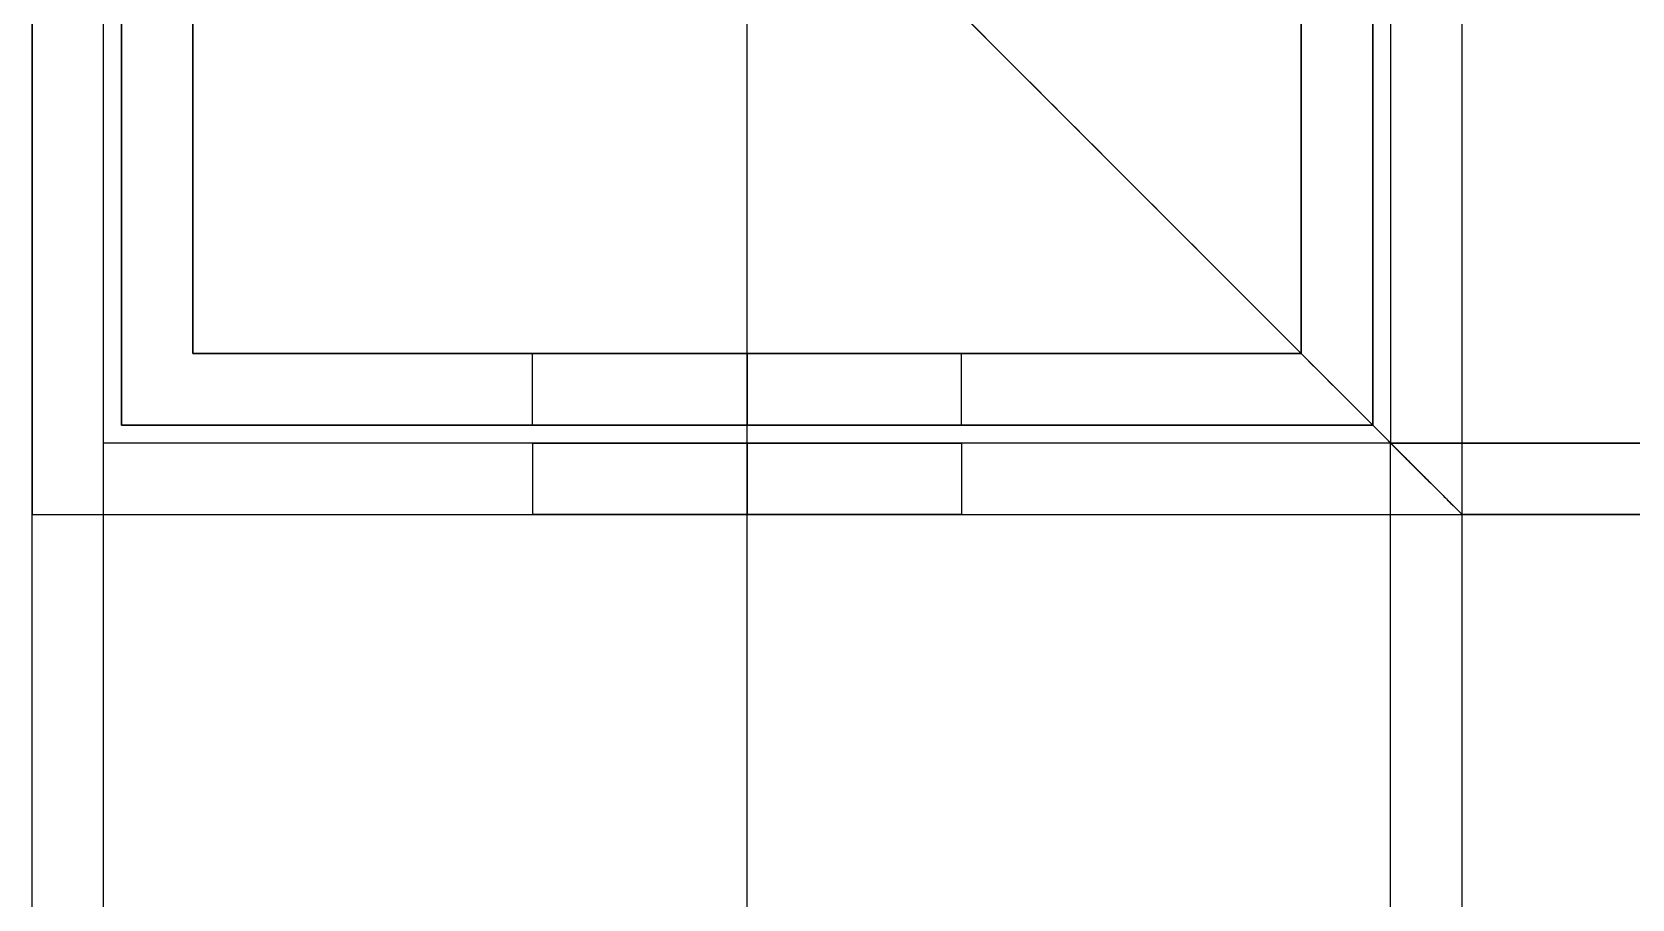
# Model space of a CAD drawing. Header units: millimetres. Extents: x -5956 to -4640, y -5088 to -3772.
# Drawn here: x -5956.11 to -5911.36, y -3822.64 to -3798.4 of the extents above; entities that cross this region are included whole.
import ezdxf

# ---------------------------------------------------------------- set-up
doc = ezdxf.new("R2010")
doc.units = ezdxf.units.MM
doc.header["$MEASUREMENT"] = 0
doc.layers.add('staal', color=5, linetype='Continuous', true_color=0x0000ff)

msp = doc.modelspace()

# ---------------------------------------------------------------- linework, layer by layer
at = {"layer": 'staal'}
for p, q in [((-5956.11, -3771.894, 1621.01), (-5916.11, -3811.894, 1621.01)), ((-5956.11, -3771.894, 1621.01), (-5916.11, -3811.894, 1621.01)), ((-5956.11, -3771.894, -424.813), (-5916.11, -3811.894, -424.813)), ((-5942.11, -3809.394, 1565.51), (-5942.11, -3807.394, 1565.51)), ((-5942.11, -3809.394, 1490.51), (-5942.11, -3807.394, 1490.51)), ((-5942.11, -3809.394, 1716.51), (-5942.11, -3807.394, 1716.51)), ((-5942.11, -3809.394, 1791.51), (-5942.11, -3807.394, 1791.51)), ((-5942.11, -3809.394, -254.313), (-5942.11, -3807.394, -254.313)), ((-5942.11, -3809.394, -329.313), (-5942.11, -3807.394, -329.313)), ((-5936.11, -3807.394, 1621.01), (-5936.11, -3809.394, 1621.01)), ((-5936.11, -3807.394, 1453.01), (-5936.11, -3809.394, 1453.01)), ((-5936.11, -3809.394, 1559.51), (-5936.11, -3807.394, 1559.51)), ((-5936.11, -3809.394, 1571.51), (-5936.11, -3807.394, 1571.51)), ((-5936.11, -3809.394, 1484.51), (-5936.11, -3807.394, 1484.51)), ((-5936.11, -3809.394, 1496.51), (-5936.11, -3807.394, 1496.51)), ((-5936.11, -3807.394, 1661.01), (-5936.11, -3809.394, 1661.01)), ((-5936.11, -3807.394, 1829.01), (-5936.11, -3809.394, 1829.01)), ((-5936.11, -3809.394, 1722.51), (-5936.11, -3807.394, 1722.51)), ((-5936.11, -3809.394, 1710.51), (-5936.11, -3807.394, 1710.51)), ((-5936.11, -3809.394, 1797.51), (-5936.11, -3807.394, 1797.51)), ((-5936.11, -3809.394, 1785.51), (-5936.11, -3807.394, 1785.51)), ((-5936.11, -3807.394, -384.813), (-5936.11, -3809.394, -384.813)), ((-5936.11, -3807.394, -216.813), (-5936.11, -3809.394, -216.813)), ((-5936.11, -3809.394, -248.313), (-5936.11, -3807.394, -248.313)), ((-5936.11, -3809.394, -260.313), (-5936.11, -3807.394, -260.313)), ((-5936.11, -3809.394, -323.313), (-5936.11, -3807.394, -323.313)), ((-5936.11, -3809.394, -335.313), (-5936.11, -3807.394, -335.313)), ((-5930.11, -3809.394, 1565.51), (-5930.11, -3807.394, 1565.51)), ((-5930.11, -3809.394, 1490.51), (-5930.11, -3807.394, 1490.51)), ((-5930.11, -3809.394, 1716.51), (-5930.11, -3807.394, 1716.51)), ((-5930.11, -3809.394, 1791.51), (-5930.11, -3807.394, 1791.51)), ((-5930.11, -3809.394, -254.313), (-5930.11, -3807.394, -254.313)), ((-5930.11, -3809.394, -329.313), (-5930.11, -3807.394, -329.313)), ((-5942.11, -3809.894, 695.5), (-5942.11, -3811.894, 695.5)), ((-5942.11, -3809.894, 770.5), (-5942.11, -3811.894, 770.5)), ((-5942.11, -3809.894, 920.5), (-5942.11, -3811.894, 920.5)), ((-5942.11, -3809.894, 845.5), (-5942.11, -3811.894, 845.5)), ((-5942.11, -3809.894, 1070.5), (-5942.11, -3811.894, 1070.5)), ((-5942.11, -3809.894, 995.5), (-5942.11, -3811.894, 995.5)), ((-5942.11, -3809.894, 1220.5), (-5942.11, -3811.894, 1220.5)), ((-5942.11, -3809.894, 1145.5), (-5942.11, -3811.894, 1145.5)), ((-5942.11, -3809.894, 545.5), (-5942.11, -3811.894, 545.5)), ((-5942.11, -3809.894, 620.5), (-5942.11, -3811.894, 620.5)), ((-5942.11, -3809.894, 395.5), (-5942.11, -3811.894, 395.5)), ((-5942.11, -3809.894, 470.5), (-5942.11, -3811.894, 470.5)), ((-5942.11, -3809.894, 245.5), (-5942.11, -3811.894, 245.5)), ((-5942.11, -3809.894, 320.5), (-5942.11, -3811.894, 320.5)), ((-5942.11, -3809.894, 170.5), (-5942.11, -3811.894, 170.5)), ((-5942.11, -3809.894, 95.5), (-5942.11, -3811.894, 95.5)), ((-5936.11, -3809.894, 40), (-5936.11, -3811.894, 40)), ((-5936.11, -3809.894, 1276), (-5936.11, -3811.894, 1276)), ((-5936.11, -3809.894, 701.5), (-5936.11, -3811.894, 701.5)), ((-5936.11, -3809.894, 689.5), (-5936.11, -3811.894, 689.5)), ((-5936.11, -3809.894, 776.5), (-5936.11, -3811.894, 776.5)), ((-5936.11, -3809.894, 764.5), (-5936.11, -3811.894, 764.5)), ((-5936.11, -3809.894, 926.5), (-5936.11, -3811.894, 926.5)), ((-5936.11, -3809.894, 914.5), (-5936.11, -3811.894, 914.5)), ((-5936.11, -3809.894, 851.5), (-5936.11, -3811.894, 851.5)), ((-5936.11, -3809.894, 839.5), (-5936.11, -3811.894, 839.5)), ((-5936.11, -3809.894, 1076.5), (-5936.11, -3811.894, 1076.5)), ((-5936.11, -3809.894, 1064.5), (-5936.11, -3811.894, 1064.5)), ((-5936.11, -3809.894, 1001.5), (-5936.11, -3811.894, 1001.5)), ((-5936.11, -3809.894, 989.5), (-5936.11, -3811.894, 989.5)), ((-5936.11, -3809.894, 1226.5), (-5936.11, -3811.894, 1226.5)), ((-5936.11, -3809.894, 1214.5), (-5936.11, -3811.894, 1214.5)), ((-5936.11, -3809.894, 1151.5), (-5936.11, -3811.894, 1151.5)), ((-5936.11, -3809.894, 1139.5), (-5936.11, -3811.894, 1139.5)), ((-5936.11, -3809.894, 551.5), (-5936.11, -3811.894, 551.5)), ((-5936.11, -3809.894, 539.5), (-5936.11, -3811.894, 539.5)), ((-5936.11, -3809.894, 626.5), (-5936.11, -3811.894, 626.5)), ((-5936.11, -3809.894, 614.5), (-5936.11, -3811.894, 614.5)), ((-5936.11, -3809.894, 401.5), (-5936.11, -3811.894, 401.5)), ((-5936.11, -3809.894, 389.5), (-5936.11, -3811.894, 389.5)), ((-5936.11, -3809.894, 476.5), (-5936.11, -3811.894, 476.5)), ((-5936.11, -3809.894, 464.5), (-5936.11, -3811.894, 464.5)), ((-5936.11, -3809.894, 251.5), (-5936.11, -3811.894, 251.5)), ((-5936.11, -3809.894, 239.5), (-5936.11, -3811.894, 239.5)), ((-5936.11, -3809.894, 326.5), (-5936.11, -3811.894, 326.5)), ((-5936.11, -3809.894, 314.5), (-5936.11, -3811.894, 314.5)), ((-5936.11, -3809.894, 176.5), (-5936.11, -3811.894, 176.5)), ((-5936.11, -3809.894, 164.5), (-5936.11, -3811.894, 164.5)), ((-5936.11, -3809.894, 101.5), (-5936.11, -3811.894, 101.5)), ((-5936.11, -3809.894, 89.5), (-5936.11, -3811.894, 89.5)), ((-5930.11, -3809.894, 695.5), (-5930.11, -3811.894, 695.5)), ((-5930.11, -3809.894, 770.5), (-5930.11, -3811.894, 770.5)), ((-5930.11, -3809.894, 920.5), (-5930.11, -3811.894, 920.5)), ((-5930.11, -3809.894, 845.5), (-5930.11, -3811.894, 845.5)), ((-5930.11, -3809.894, 1070.5), (-5930.11, -3811.894, 1070.5)), ((-5930.11, -3809.894, 995.5), (-5930.11, -3811.894, 995.5)), ((-5930.11, -3809.894, 1220.5), (-5930.11, -3811.894, 1220.5)), ((-5930.11, -3809.894, 1145.5), (-5930.11, -3811.894, 1145.5)), ((-5930.11, -3809.894, 545.5), (-5930.11, -3811.894, 545.5)), ((-5930.11, -3809.894, 620.5), (-5930.11, -3811.894, 620.5)), ((-5930.11, -3809.894, 395.5), (-5930.11, -3811.894, 395.5)), ((-5930.11, -3809.894, 470.5), (-5930.11, -3811.894, 470.5)), ((-5930.11, -3809.894, 245.5), (-5930.11, -3811.894, 245.5)), ((-5930.11, -3809.894, 320.5), (-5930.11, -3811.894, 320.5)), ((-5930.11, -3809.894, 170.5), (-5930.11, -3811.894, 170.5)), ((-5930.11, -3809.894, 95.5), (-5930.11, -3811.894, 95.5)), ((-5916.11, -3811.894, 1646.01), (-5918.11, -3809.894, 1646.01)), ((-5916.11, -3811.894, 1646.01), (-5918.11, -3809.894, 1646.01)), ((-5916.11, -3811.894, -399.813), (-5918.11, -3809.894, -399.813))]:
    msp.add_line(p, q, dxfattribs=at)
for points in [[(-4640.11, -5087.894), (-5956.11, -5087.894), (-5956.11, -3771.894), (-4640.11, -3771.894)], [(-4680.11, -5047.894), (-5916.11, -5047.894), (-5916.11, -3811.894), (-4680.11, -3811.894)]]:
    msp.add_lwpolyline(points, close=True, dxfattribs=at)
for points in [[(-5956.11, -3771.894, 1661.01), (-5936.11, -3791.894, 1661.01), (-5916.11, -3811.894, 1661.01)], [(-5956.11, -5087.894, 1621.01), (-5956.11, -4429.894, 1621.01), (-5956.11, -3771.894, 1621.01)], [(-5956.11, -5087.894, 1661.01), (-5956.11, -4429.894, 1661.01), (-5956.11, -3771.894, 1661.01)], [(-5956.11, -3771.894, 1661.01), (-5936.11, -3791.894, 1661.01), (-5916.11, -3811.894, 1661.01)], [(-5956.11, -3861.394, 1641.01), (-5956.11, -3816.644, 1641.01), (-5956.11, -3771.894, 1641.01)], [(-5956.11, -3771.894, -424.813), (-5936.11, -3791.894, -424.813), (-5916.11, -3811.894, -424.813)], [(-5916.11, -3811.894, -384.813), (-5936.11, -3791.894, -384.813), (-5956.11, -3771.894, -384.813)], [(-5956.11, -5087.894, -424.813), (-5956.11, -4429.894, -424.813), (-5956.11, -3771.894, -424.813)], [(-5956.11, -5087.894, -384.813), (-5956.11, -4429.894, -384.813), (-5956.11, -3771.894, -384.813)], [(-5956.11, -3771.894, -384.813), (-5936.11, -3791.894, -384.813), (-5916.11, -3811.894, -384.813)], [(-5956.11, -3861.394, -404.813), (-5956.11, -3816.644, -404.813), (-5956.11, -3771.894, -404.813)], [(-5956.11, -3771.894, 40), (-5956.11, -3791.894, 40), (-5956.11, -3811.894, 40)], [(-5956.11, -3771.894, 1276), (-5956.11, -3791.894, 1276), (-5956.11, -3811.894, 1276)], [(-5956.11, -3771.894, 658), (-5956.11, -3791.894, 658), (-5956.11, -3811.894, 658)], [(-5916.11, -3811.894, 40), (-5916.11, -3791.894, 40), (-5916.11, -3771.894, 40)], [(-5916.11, -3811.894, 1276), (-5916.11, -3791.894, 1276), (-5916.11, -3771.894, 1276)], [(-5916.11, -3811.894, 658), (-5916.11, -3791.894, 658), (-5916.11, -3771.894, 658)], [(-5918.11, -3809.894, 1659.01), (-5936.11, -3791.894, 1659.01), (-5954.11, -3773.894, 1659.01)], [(-5954.11, -3773.894, 1623.01), (-5936.11, -3791.894, 1623.01), (-5918.11, -3809.894, 1623.01)], [(-5918.11, -3809.894, 1659.01), (-5936.11, -3791.894, 1659.01), (-5954.11, -3773.894, 1659.01)], [(-5954.11, -3773.894, 1623.01), (-5936.11, -3791.894, 1623.01), (-5918.11, -3809.894, 1623.01)], [(-5954.11, -5085.894, 1659.01), (-5954.11, -4429.894, 1659.01), (-5954.11, -3773.894, 1659.01)], [(-5954.11, -5085.894, 1623.01), (-5954.11, -4429.894, 1623.01), (-5954.11, -3773.894, 1623.01)], [(-5954.11, -3861.394, 1641.01), (-5954.11, -3817.644, 1641.01), (-5954.11, -3773.894, 1641.01)], [(-5954.11, -3773.894, -386.813), (-5936.11, -3791.894, -386.813), (-5918.11, -3809.894, -386.813)], [(-5918.11, -3809.894, -422.813), (-5936.11, -3791.894, -422.813), (-5954.11, -3773.894, -422.813)], [(-5918.11, -3809.894, -386.813), (-5936.11, -3791.894, -386.813), (-5954.11, -3773.894, -386.813)], [(-5954.11, -3773.894, -422.813), (-5936.11, -3791.894, -422.813), (-5918.11, -3809.894, -422.813)], [(-5954.11, -5085.894, -386.813), (-5954.11, -4429.894, -386.813), (-5954.11, -3773.894, -386.813)], [(-5954.11, -5085.894, -422.813), (-5954.11, -4429.894, -422.813), (-5954.11, -3773.894, -422.813)], [(-5954.11, -3861.394, -404.813), (-5954.11, -3817.644, -404.813), (-5954.11, -3773.894, -404.813)], [(-5954.11, -3809.894, 40), (-5954.11, -3791.894, 40), (-5954.11, -3773.894, 40)], [(-5954.11, -3809.894, 1276), (-5954.11, -3791.894, 1276), (-5954.11, -3773.894, 1276)], [(-5954.11, -3809.894, 658), (-5954.11, -3791.894, 658), (-5954.11, -3773.894, 658)], [(-5918.11, -3773.894, 40), (-5918.11, -3791.894, 40), (-5918.11, -3809.894, 40)], [(-5918.11, -3773.894, 1276), (-5918.11, -3791.894, 1276), (-5918.11, -3809.894, 1276)], [(-5918.11, -3773.894, 658), (-5918.11, -3791.894, 658), (-5918.11, -3809.894, 658)], [(-5953.61, -3809.394, 1621.01), (-5953.61, -3791.894, 1621.01), (-5953.61, -3774.394, 1621.01)], [(-5953.61, -3809.394, 1453.01), (-5953.61, -3791.894, 1453.01), (-5953.61, -3774.394, 1453.01)], [(-5953.61, -3809.394, 1537.01), (-5953.61, -3791.894, 1537.01), (-5953.61, -3774.394, 1537.01)], [(-5953.61, -3809.394, 1661.01), (-5953.61, -3791.894, 1661.01), (-5953.61, -3774.394, 1661.01)], [(-5953.61, -3809.394, 1829.01), (-5953.61, -3791.894, 1829.01), (-5953.61, -3774.394, 1829.01)], [(-5953.61, -3809.394, 1745.01), (-5953.61, -3791.894, 1745.01), (-5953.61, -3774.394, 1745.01)], [(-5953.61, -3774.394, -384.813), (-5953.61, -3791.894, -384.813), (-5953.61, -3809.394, -384.813)], [(-5953.61, -3774.394, -216.813), (-5953.61, -3791.894, -216.813), (-5953.61, -3809.394, -216.813)], [(-5953.61, -3774.394, -300.813), (-5953.61, -3791.894, -300.813), (-5953.61, -3809.394, -300.813)], [(-5918.61, -3774.394, 1621.01), (-5918.61, -3791.894, 1621.01), (-5918.61, -3809.394, 1621.01)], [(-5918.61, -3774.394, 1453.01), (-5918.61, -3791.894, 1453.01), (-5918.61, -3809.394, 1453.01)], [(-5918.61, -3774.394, 1537.01), (-5918.61, -3791.894, 1537.01), (-5918.61, -3809.394, 1537.01)], [(-5918.61, -3774.394, 1661.01), (-5918.61, -3791.894, 1661.01), (-5918.61, -3809.394, 1661.01)], [(-5918.61, -3774.394, 1829.01), (-5918.61, -3791.894, 1829.01), (-5918.61, -3809.394, 1829.01)], [(-5918.61, -3774.394, 1745.01), (-5918.61, -3791.894, 1745.01), (-5918.61, -3809.394, 1745.01)], [(-5918.61, -3809.394, -384.813), (-5918.61, -3791.894, -384.813), (-5918.61, -3774.394, -384.813)], [(-5918.61, -3809.394, -216.813), (-5918.61, -3791.894, -216.813), (-5918.61, -3774.394, -216.813)], [(-5918.61, -3809.394, -300.813), (-5918.61, -3791.894, -300.813), (-5918.61, -3774.394, -300.813)], [(-5951.61, -3776.394, 1621.01), (-5951.61, -3791.894, 1621.01), (-5951.61, -3807.394, 1621.01)], [(-5951.61, -3776.394, 1453.01), (-5951.61, -3791.894, 1453.01), (-5951.61, -3807.394, 1453.01)], [(-5951.61, -3776.394, 1537.01), (-5951.61, -3791.894, 1537.01), (-5951.61, -3807.394, 1537.01)], [(-5951.61, -3776.394, 1661.01), (-5951.61, -3791.894, 1661.01), (-5951.61, -3807.394, 1661.01)], [(-5951.61, -3776.394, 1829.01), (-5951.61, -3791.894, 1829.01), (-5951.61, -3807.394, 1829.01)], [(-5951.61, -3776.394, 1745.01), (-5951.61, -3791.894, 1745.01), (-5951.61, -3807.394, 1745.01)], [(-5951.61, -3807.394, -384.813), (-5951.61, -3791.894, -384.813), (-5951.61, -3776.394, -384.813)], [(-5951.61, -3807.394, -216.813), (-5951.61, -3791.894, -216.813), (-5951.61, -3776.394, -216.813)], [(-5951.61, -3807.394, -300.813), (-5951.61, -3791.894, -300.813), (-5951.61, -3776.394, -300.813)], [(-5920.61, -3807.394, 1621.01), (-5920.61, -3791.894, 1621.01), (-5920.61, -3776.394, 1621.01)], [(-5920.61, -3807.394, 1453.01), (-5920.61, -3791.894, 1453.01), (-5920.61, -3776.394, 1453.01)], [(-5920.61, -3807.394, 1537.01), (-5920.61, -3791.894, 1537.01), (-5920.61, -3776.394, 1537.01)], [(-5920.61, -3807.394, 1661.01), (-5920.61, -3791.894, 1661.01), (-5920.61, -3776.394, 1661.01)], [(-5920.61, -3807.394, 1829.01), (-5920.61, -3791.894, 1829.01), (-5920.61, -3776.394, 1829.01)], [(-5920.61, -3807.394, 1745.01), (-5920.61, -3791.894, 1745.01), (-5920.61, -3776.394, 1745.01)], [(-5920.61, -3776.394, -384.813), (-5920.61, -3791.894, -384.813), (-5920.61, -3807.394, -384.813)], [(-5920.61, -3776.394, -216.813), (-5920.61, -3791.894, -216.813), (-5920.61, -3807.394, -216.813)], [(-5920.61, -3776.394, -300.813), (-5920.61, -3791.894, -300.813), (-5920.61, -3807.394, -300.813)], [(-5936.11, -3861.394, 1661.01), (-5936.11, -3826.644, 1661.01), (-5936.11, -3791.894, 1661.01)], [(-5936.11, -3861.394, 1659.01), (-5936.11, -3826.644, 1659.01), (-5936.11, -3791.894, 1659.01)], [(-5936.11, -3861.394, 1623.01), (-5936.11, -3826.644, 1623.01), (-5936.11, -3791.894, 1623.01)], [(-5936.11, -3861.394, 1621.01), (-5936.11, -3826.644, 1621.01), (-5936.11, -3791.894, 1621.01)], [(-5936.11, -3862.394, -384.813), (-5936.11, -3827.144, -384.813), (-5936.11, -3791.894, -384.813)], [(-5936.11, -3862.394, -386.813), (-5936.11, -3827.144, -386.813), (-5936.11, -3791.894, -386.813)], [(-5936.11, -3862.394, -422.813), (-5936.11, -3827.144, -422.813), (-5936.11, -3791.894, -422.813)], [(-5936.11, -3862.394, -424.813), (-5936.11, -3827.144, -424.813), (-5936.11, -3791.894, -424.813)], [(-5951.61, -3807.394, 1621.01), (-5951.61, -3807.394, 1537.01), (-5951.61, -3807.394, 1453.01)], [(-5951.61, -3807.394, 1621.01), (-5936.11, -3807.394, 1621.01), (-5920.61, -3807.394, 1621.01)], [(-5951.61, -3807.394, 1453.01), (-5936.11, -3807.394, 1453.01), (-5920.61, -3807.394, 1453.01)], [(-5951.61, -3807.394, 1537.01), (-5936.11, -3807.394, 1537.01), (-5920.61, -3807.394, 1537.01)], [(-5951.61, -3807.394, 1661.01), (-5951.61, -3807.394, 1745.01), (-5951.61, -3807.394, 1829.01)], [(-5951.61, -3807.394, 1661.01), (-5936.11, -3807.394, 1661.01), (-5920.61, -3807.394, 1661.01)], [(-5951.61, -3807.394, 1829.01), (-5936.11, -3807.394, 1829.01), (-5920.61, -3807.394, 1829.01)], [(-5951.61, -3807.394, 1745.01), (-5936.11, -3807.394, 1745.01), (-5920.61, -3807.394, 1745.01)], [(-5920.61, -3807.394, -384.813), (-5936.11, -3807.394, -384.813), (-5951.61, -3807.394, -384.813)], [(-5951.61, -3807.394, -384.813), (-5951.61, -3807.394, -300.813), (-5951.61, -3807.394, -216.813)], [(-5920.61, -3807.394, -216.813), (-5936.11, -3807.394, -216.813), (-5951.61, -3807.394, -216.813)], [(-5920.61, -3807.394, -300.813), (-5936.11, -3807.394, -300.813), (-5951.61, -3807.394, -300.813)], [(-5936.11, -3807.394, 1621.01), (-5936.11, -3807.394, 1596.26), (-5936.11, -3807.394, 1571.51)], [(-5936.11, -3807.394, 1559.51), (-5936.11, -3807.394, 1528.01), (-5936.11, -3807.394, 1496.51)], [(-5936.11, -3807.394, 1484.51), (-5936.11, -3807.394, 1468.76), (-5936.11, -3807.394, 1453.01)], [(-5936.11, -3807.394, 1661.01), (-5936.11, -3807.394, 1685.76), (-5936.11, -3807.394, 1710.51)], [(-5936.11, -3807.394, 1722.51), (-5936.11, -3807.394, 1754.01), (-5936.11, -3807.394, 1785.51)], [(-5936.11, -3807.394, 1797.51), (-5936.11, -3807.394, 1813.26), (-5936.11, -3807.394, 1829.01)], [(-5936.11, -3807.394, -384.813), (-5936.11, -3807.394, -360.063), (-5936.11, -3807.394, -335.313)], [(-5936.11, -3807.394, -323.313), (-5936.11, -3807.394, -291.813), (-5936.11, -3807.394, -260.313)], [(-5936.11, -3807.394, -248.313), (-5936.11, -3807.394, -232.563), (-5936.11, -3807.394, -216.813)], [(-5920.61, -3807.394, 1621.01), (-5920.61, -3807.394, 1537.01), (-5920.61, -3807.394, 1453.01)], [(-5920.61, -3807.394, 1661.01), (-5920.61, -3807.394, 1745.01), (-5920.61, -3807.394, 1829.01)], [(-5920.61, -3807.394, -384.813), (-5920.61, -3807.394, -300.813), (-5920.61, -3807.394, -216.813)], [(-5918.61, -3809.394, 1621.01), (-5936.11, -3809.394, 1621.01), (-5953.61, -3809.394, 1621.01)], [(-5953.61, -3809.394, 1621.01), (-5953.61, -3809.394, 1537.01), (-5953.61, -3809.394, 1453.01)], [(-5918.61, -3809.394, 1453.01), (-5936.11, -3809.394, 1453.01), (-5953.61, -3809.394, 1453.01)], [(-5918.61, -3809.394, 1537.01), (-5936.11, -3809.394, 1537.01), (-5953.61, -3809.394, 1537.01)], [(-5918.61, -3809.394, 1661.01), (-5936.11, -3809.394, 1661.01), (-5953.61, -3809.394, 1661.01)], [(-5953.61, -3809.394, 1661.01), (-5953.61, -3809.394, 1745.01), (-5953.61, -3809.394, 1829.01)], [(-5918.61, -3809.394, 1829.01), (-5936.11, -3809.394, 1829.01), (-5953.61, -3809.394, 1829.01)], [(-5918.61, -3809.394, 1745.01), (-5936.11, -3809.394, 1745.01), (-5953.61, -3809.394, 1745.01)], [(-5953.61, -3809.394, -384.813), (-5953.61, -3809.394, -300.813), (-5953.61, -3809.394, -216.813)], [(-5953.61, -3809.394, -384.813), (-5936.11, -3809.394, -384.813), (-5918.61, -3809.394, -384.813)], [(-5953.61, -3809.394, -216.813), (-5936.11, -3809.394, -216.813), (-5918.61, -3809.394, -216.813)], [(-5953.61, -3809.394, -300.813), (-5936.11, -3809.394, -300.813), (-5918.61, -3809.394, -300.813)], [(-5936.11, -3809.394, 1621.01), (-5936.11, -3809.394, 1596.26), (-5936.11, -3809.394, 1571.51)], [(-5936.11, -3809.394, 1559.51), (-5936.11, -3809.394, 1528.01), (-5936.11, -3809.394, 1496.51)], [(-5936.11, -3809.394, 1484.51), (-5936.11, -3809.394, 1468.76), (-5936.11, -3809.394, 1453.01)], [(-5936.11, -3809.394, 1661.01), (-5936.11, -3809.394, 1685.76), (-5936.11, -3809.394, 1710.51)], [(-5936.11, -3809.394, 1722.51), (-5936.11, -3809.394, 1754.01), (-5936.11, -3809.394, 1785.51)], [(-5936.11, -3809.394, 1797.51), (-5936.11, -3809.394, 1813.26), (-5936.11, -3809.394, 1829.01)], [(-5936.11, -3809.394, -384.813), (-5936.11, -3809.394, -360.063), (-5936.11, -3809.394, -335.313)], [(-5936.11, -3809.394, -323.313), (-5936.11, -3809.394, -291.813), (-5936.11, -3809.394, -260.313)], [(-5936.11, -3809.394, -248.313), (-5936.11, -3809.394, -232.563), (-5936.11, -3809.394, -216.813)], [(-5918.61, -3809.394, 1621.01), (-5918.61, -3809.394, 1537.01), (-5918.61, -3809.394, 1453.01)], [(-5918.61, -3809.394, 1661.01), (-5918.61, -3809.394, 1745.01), (-5918.61, -3809.394, 1829.01)], [(-5918.61, -3809.394, -384.813), (-5918.61, -3809.394, -300.813), (-5918.61, -3809.394, -216.813)], [(-5918.11, -3809.894, 40), (-5936.11, -3809.894, 40), (-5954.11, -3809.894, 40)], [(-5954.11, -3809.894, 40), (-5954.11, -3809.894, 658), (-5954.11, -3809.894, 1276)], [(-5918.11, -3809.894, 1276), (-5936.11, -3809.894, 1276), (-5954.11, -3809.894, 1276)], [(-5918.11, -3809.894, 658), (-5936.11, -3809.894, 658), (-5954.11, -3809.894, 658)], [(-5936.11, -3809.894, 40), (-5936.11, -3809.894, 64.75), (-5936.11, -3809.894, 89.5)], [(-5936.11, -3809.894, 101.5), (-5936.11, -3809.894, 133), (-5936.11, -3809.894, 164.5)], [(-5936.11, -3809.894, 176.5), (-5936.11, -3809.894, 208), (-5936.11, -3809.894, 239.5)], [(-5936.11, -3809.894, 251.5), (-5936.11, -3809.894, 283), (-5936.11, -3809.894, 314.5)], [(-5936.11, -3809.894, 326.5), (-5936.11, -3809.894, 358), (-5936.11, -3809.894, 389.5)], [(-5936.11, -3809.894, 401.5), (-5936.11, -3809.894, 433), (-5936.11, -3809.894, 464.5)], [(-5936.11, -3809.894, 476.5), (-5936.11, -3809.894, 508), (-5936.11, -3809.894, 539.5)], [(-5936.11, -3809.894, 551.5), (-5936.11, -3809.894, 583), (-5936.11, -3809.894, 614.5)], [(-5936.11, -3809.894, 626.5), (-5936.11, -3809.894, 658), (-5936.11, -3809.894, 689.5)], [(-5936.11, -3809.894, 701.5), (-5936.11, -3809.894, 733), (-5936.11, -3809.894, 764.5)], [(-5936.11, -3809.894, 776.5), (-5936.11, -3809.894, 808), (-5936.11, -3809.894, 839.5)], [(-5936.11, -3809.894, 851.5), (-5936.11, -3809.894, 883), (-5936.11, -3809.894, 914.5)], [(-5936.11, -3809.894, 926.5), (-5936.11, -3809.894, 958), (-5936.11, -3809.894, 989.5)], [(-5936.11, -3809.894, 1001.5), (-5936.11, -3809.894, 1033), (-5936.11, -3809.894, 1064.5)], [(-5936.11, -3809.894, 1076.5), (-5936.11, -3809.894, 1108), (-5936.11, -3809.894, 1139.5)], [(-5936.11, -3809.894, 1151.5), (-5936.11, -3809.894, 1183), (-5936.11, -3809.894, 1214.5)], [(-5936.11, -3809.894, 1226.5), (-5936.11, -3809.894, 1251.25), (-5936.11, -3809.894, 1276)], [(-5918.11, -3809.894, 1623.01), (-5918.11, -3809.894, 1641.01), (-5918.11, -3809.894, 1659.01)], [(-4678.11, -3809.894, 1659.01), (-5298.11, -3809.894, 1659.01), (-5918.11, -3809.894, 1659.01)], [(-4678.11, -3809.894, 1623.01), (-5298.11, -3809.894, 1623.01), (-5918.11, -3809.894, 1623.01)], [(-5866.61, -3809.894, 1641.01), (-5892.36, -3809.894, 1641.01), (-5918.11, -3809.894, 1641.01)], [(-5918.11, -3809.894, 1623.01), (-5918.11, -3809.894, 1641.01), (-5918.11, -3809.894, 1659.01)], [(-5918.11, -5049.894, 1659.01), (-5918.11, -4429.894, 1659.01), (-5918.11, -3809.894, 1659.01)], [(-5918.11, -5049.894, 1623.01), (-5918.11, -4429.894, 1623.01), (-5918.11, -3809.894, 1623.01)], [(-5918.11, -3861.394, 1641.01), (-5918.11, -3835.644, 1641.01), (-5918.11, -3809.894, 1641.01)], [(-5918.11, -3809.894, -386.813), (-5918.11, -3809.894, -404.813), (-5918.11, -3809.894, -422.813)], [(-5918.11, -3809.894, -386.813), (-5298.11, -3809.894, -386.813), (-4678.11, -3809.894, -386.813)], [(-5918.11, -3809.894, -422.813), (-5298.11, -3809.894, -422.813), (-4678.11, -3809.894, -422.813)], [(-5918.11, -3809.894, -404.813), (-5892.36, -3809.894, -404.813), (-5866.61, -3809.894, -404.813)], [(-5918.11, -3809.894, -399.813), (-5917.11, -3810.894, -399.813), (-5916.11, -3811.894, -399.813)], [(-5918.11, -3809.894, -422.813), (-5918.11, -3809.894, -404.813), (-5918.11, -3809.894, -386.813)], [(-5918.11, -5049.894, -386.813), (-5918.11, -4429.894, -386.813), (-5918.11, -3809.894, -386.813)], [(-5918.11, -5049.894, -422.813), (-5918.11, -4429.894, -422.813), (-5918.11, -3809.894, -422.813)], [(-5918.11, -3861.394, -404.813), (-5918.11, -3835.644, -404.813), (-5918.11, -3809.894, -404.813)], [(-5918.11, -3809.894, 40), (-5918.11, -3809.894, 658), (-5918.11, -3809.894, 1276)], [(-5956.11, -3811.894, 40), (-5956.11, -3811.894, 658), (-5956.11, -3811.894, 1276)], [(-5956.11, -3811.894, 40), (-5936.11, -3811.894, 40), (-5916.11, -3811.894, 40)], [(-5956.11, -3811.894, 1276), (-5936.11, -3811.894, 1276), (-5916.11, -3811.894, 1276)], [(-5956.11, -3811.894, 658), (-5936.11, -3811.894, 658), (-5916.11, -3811.894, 658)], [(-5936.11, -3811.894, 40), (-5936.11, -3811.894, 64.75), (-5936.11, -3811.894, 89.5)], [(-5936.11, -3811.894, 101.5), (-5936.11, -3811.894, 133), (-5936.11, -3811.894, 164.5)], [(-5936.11, -3811.894, 176.5), (-5936.11, -3811.894, 208), (-5936.11, -3811.894, 239.5)], [(-5936.11, -3811.894, 251.5), (-5936.11, -3811.894, 283), (-5936.11, -3811.894, 314.5)], [(-5936.11, -3811.894, 326.5), (-5936.11, -3811.894, 358), (-5936.11, -3811.894, 389.5)], [(-5936.11, -3811.894, 401.5), (-5936.11, -3811.894, 433), (-5936.11, -3811.894, 464.5)], [(-5936.11, -3811.894, 476.5), (-5936.11, -3811.894, 508), (-5936.11, -3811.894, 539.5)], [(-5936.11, -3811.894, 551.5), (-5936.11, -3811.894, 583), (-5936.11, -3811.894, 614.5)], [(-5936.11, -3811.894, 626.5), (-5936.11, -3811.894, 658), (-5936.11, -3811.894, 689.5)], [(-5936.11, -3811.894, 701.5), (-5936.11, -3811.894, 733), (-5936.11, -3811.894, 764.5)], [(-5936.11, -3811.894, 776.5), (-5936.11, -3811.894, 808), (-5936.11, -3811.894, 839.5)], [(-5936.11, -3811.894, 851.5), (-5936.11, -3811.894, 883), (-5936.11, -3811.894, 914.5)], [(-5936.11, -3811.894, 926.5), (-5936.11, -3811.894, 958), (-5936.11, -3811.894, 989.5)], [(-5936.11, -3811.894, 1001.5), (-5936.11, -3811.894, 1033), (-5936.11, -3811.894, 1064.5)], [(-5936.11, -3811.894, 1076.5), (-5936.11, -3811.894, 1108), (-5936.11, -3811.894, 1139.5)], [(-5936.11, -3811.894, 1151.5), (-5936.11, -3811.894, 1183), (-5936.11, -3811.894, 1214.5)], [(-5936.11, -3811.894, 1226.5), (-5936.11, -3811.894, 1251.25), (-5936.11, -3811.894, 1276)], [(-5916.11, -3811.894, 1621.01), (-5916.11, -3811.894, 1641.01), (-5916.11, -3811.894, 1661.01)], [(-4680.11, -3811.894, 1621.01), (-5298.11, -3811.894, 1621.01), (-5916.11, -3811.894, 1621.01)], [(-4680.11, -3811.894, 1661.01), (-5298.11, -3811.894, 1661.01), (-5916.11, -3811.894, 1661.01)], [(-5866.61, -3811.894, 1641.01), (-5891.36, -3811.894, 1641.01), (-5916.11, -3811.894, 1641.01)], [(-5916.11, -3811.894, 1621.01), (-5916.11, -3811.894, 1641.01), (-5916.11, -3811.894, 1661.01)], [(-5916.11, -5047.894, 1621.01), (-5916.11, -4429.894, 1621.01), (-5916.11, -3811.894, 1621.01)], [(-5916.11, -5047.894, 1661.01), (-5916.11, -4429.894, 1661.01), (-5916.11, -3811.894, 1661.01)], [(-5916.11, -3861.394, 1641.01), (-5916.11, -3836.644, 1641.01), (-5916.11, -3811.894, 1641.01)], [(-5916.11, -3811.894, -424.813), (-5916.11, -3811.894, -404.813), (-5916.11, -3811.894, -384.813)], [(-5916.11, -3811.894, -424.813), (-5298.11, -3811.894, -424.813), (-4680.11, -3811.894, -424.813)], [(-5916.11, -3811.894, -384.813), (-5298.11, -3811.894, -384.813), (-4680.11, -3811.894, -384.813)], [(-5916.11, -3811.894, -404.813), (-5891.36, -3811.894, -404.813), (-5866.61, -3811.894, -404.813)], [(-5916.11, -3811.894, -424.813), (-5916.11, -3811.894, -404.813), (-5916.11, -3811.894, -384.813)], [(-5916.11, -5047.894, -424.813), (-5916.11, -4429.894, -424.813), (-5916.11, -3811.894, -424.813)], [(-5916.11, -5047.894, -384.813), (-5916.11, -4429.894, -384.813), (-5916.11, -3811.894, -384.813)], [(-5916.11, -3861.394, -404.813), (-5916.11, -3836.644, -404.813), (-5916.11, -3811.894, -404.813)], [(-5916.11, -3811.894, 40), (-5916.11, -3811.894, 658), (-5916.11, -3811.894, 1276)]]:
    msp.add_open_spline(points, degree=2, dxfattribs=at)
for points, weights, knots in [([(-5930.11, -3807.394, 1565.51), (-5930.11, -3807.394, 1571.51), (-5936.11, -3807.394, 1571.51), (-5942.11, -3807.394, 1571.51), (-5942.11, -3807.394, 1565.51), (-5942.11, -3807.394, 1559.51), (-5936.11, -3807.394, 1559.51), (-5930.11, -3807.394, 1559.51), (-5930.11, -3807.394, 1565.51)], [1, 0.707106781187, 1, 0.707106781187, 1, 0.707106781187, 1, 0.707106781187, 1], [-31.415927, -31.415927, -31.415927, -23.561945, -23.561945, -15.707963, -15.707963, -7.853982, -7.853982, 0, 0, 0]), ([(-5930.11, -3807.394, 1490.51), (-5930.11, -3807.394, 1496.51), (-5936.11, -3807.394, 1496.51), (-5942.11, -3807.394, 1496.51), (-5942.11, -3807.394, 1490.51), (-5942.11, -3807.394, 1484.51), (-5936.11, -3807.394, 1484.51), (-5930.11, -3807.394, 1484.51), (-5930.11, -3807.394, 1490.51)], [1, 0.707106781187, 1, 0.707106781187, 1, 0.707106781187, 1, 0.707106781187, 1], [-31.415927, -31.415927, -31.415927, -23.561945, -23.561945, -15.707963, -15.707963, -7.853982, -7.853982, 0, 0, 0]), ([(-5930.11, -3807.394, 1716.51), (-5930.11, -3807.394, 1710.51), (-5936.11, -3807.394, 1710.51), (-5942.11, -3807.394, 1710.51), (-5942.11, -3807.394, 1716.51), (-5942.11, -3807.394, 1722.51), (-5936.11, -3807.394, 1722.51), (-5930.11, -3807.394, 1722.51), (-5930.11, -3807.394, 1716.51)], [1, 0.707106781187, 1, 0.707106781187, 1, 0.707106781187, 1, 0.707106781187, 1], [-31.415927, -31.415927, -31.415927, -23.561945, -23.561945, -15.707963, -15.707963, -7.853982, -7.853982, 0, 0, 0]), ([(-5930.11, -3807.394, 1791.51), (-5930.11, -3807.394, 1785.51), (-5936.11, -3807.394, 1785.51), (-5942.11, -3807.394, 1785.51), (-5942.11, -3807.394, 1791.51), (-5942.11, -3807.394, 1797.51), (-5936.11, -3807.394, 1797.51), (-5930.11, -3807.394, 1797.51), (-5930.11, -3807.394, 1791.51)], [1, 0.707106781187, 1, 0.707106781187, 1, 0.707106781187, 1, 0.707106781187, 1], [-31.415927, -31.415927, -31.415927, -23.561945, -23.561945, -15.707963, -15.707963, -7.853982, -7.853982, 0, 0, 0]), ([(-5942.11, -3807.394, -254.313), (-5942.11, -3807.394, -260.313), (-5936.11, -3807.394, -260.313), (-5930.11, -3807.394, -260.313), (-5930.11, -3807.394, -254.313), (-5930.11, -3807.394, -248.313), (-5936.11, -3807.394, -248.313), (-5942.11, -3807.394, -248.313), (-5942.11, -3807.394, -254.313)], [1, 0.707106781187, 1, 0.707106781187, 1, 0.707106781187, 1, 0.707106781187, 1], [-31.415927, -31.415927, -31.415927, -23.561945, -23.561945, -15.707963, -15.707963, -7.853982, -7.853982, 0, 0, 0]), ([(-5942.11, -3807.394, -329.313), (-5942.11, -3807.394, -335.313), (-5936.11, -3807.394, -335.313), (-5930.11, -3807.394, -335.313), (-5930.11, -3807.394, -329.313), (-5930.11, -3807.394, -323.313), (-5936.11, -3807.394, -323.313), (-5942.11, -3807.394, -323.313), (-5942.11, -3807.394, -329.313)], [1, 0.707106781187, 1, 0.707106781187, 1, 0.707106781187, 1, 0.707106781187, 1], [-31.415927, -31.415927, -31.415927, -23.561945, -23.561945, -15.707963, -15.707963, -7.853982, -7.853982, 0, 0, 0]), ([(-5930.11, -3809.394, 1565.51), (-5930.11, -3809.394, 1559.51), (-5936.11, -3809.394, 1559.51), (-5942.11, -3809.394, 1559.51), (-5942.11, -3809.394, 1565.51), (-5942.11, -3809.394, 1571.51), (-5936.11, -3809.394, 1571.51), (-5930.11, -3809.394, 1571.51), (-5930.11, -3809.394, 1565.51)], [1, 0.707106781187, 1, 0.707106781187, 1, 0.707106781187, 1, 0.707106781187, 1], [0, 0, 0, 7.853982, 7.853982, 15.707963, 15.707963, 23.561945, 23.561945, 31.415927, 31.415927, 31.415927]), ([(-5930.11, -3809.394, 1490.51), (-5930.11, -3809.394, 1484.51), (-5936.11, -3809.394, 1484.51), (-5942.11, -3809.394, 1484.51), (-5942.11, -3809.394, 1490.51), (-5942.11, -3809.394, 1496.51), (-5936.11, -3809.394, 1496.51), (-5930.11, -3809.394, 1496.51), (-5930.11, -3809.394, 1490.51)], [1, 0.707106781187, 1, 0.707106781187, 1, 0.707106781187, 1, 0.707106781187, 1], [0, 0, 0, 7.853982, 7.853982, 15.707963, 15.707963, 23.561945, 23.561945, 31.415927, 31.415927, 31.415927]), ([(-5930.11, -3809.394, 1716.51), (-5930.11, -3809.394, 1722.51), (-5936.11, -3809.394, 1722.51), (-5942.11, -3809.394, 1722.51), (-5942.11, -3809.394, 1716.51), (-5942.11, -3809.394, 1710.51), (-5936.11, -3809.394, 1710.51), (-5930.11, -3809.394, 1710.51), (-5930.11, -3809.394, 1716.51)], [1, 0.707106781187, 1, 0.707106781187, 1, 0.707106781187, 1, 0.707106781187, 1], [0, 0, 0, 7.853982, 7.853982, 15.707963, 15.707963, 23.561945, 23.561945, 31.415927, 31.415927, 31.415927]), ([(-5930.11, -3809.394, 1791.51), (-5930.11, -3809.394, 1797.51), (-5936.11, -3809.394, 1797.51), (-5942.11, -3809.394, 1797.51), (-5942.11, -3809.394, 1791.51), (-5942.11, -3809.394, 1785.51), (-5936.11, -3809.394, 1785.51), (-5930.11, -3809.394, 1785.51), (-5930.11, -3809.394, 1791.51)], [1, 0.707106781187, 1, 0.707106781187, 1, 0.707106781187, 1, 0.707106781187, 1], [0, 0, 0, 7.853982, 7.853982, 15.707963, 15.707963, 23.561945, 23.561945, 31.415927, 31.415927, 31.415927]), ([(-5942.11, -3809.394, -254.313), (-5942.11, -3809.394, -248.313), (-5936.11, -3809.394, -248.313), (-5930.11, -3809.394, -248.313), (-5930.11, -3809.394, -254.313), (-5930.11, -3809.394, -260.313), (-5936.11, -3809.394, -260.313), (-5942.11, -3809.394, -260.313), (-5942.11, -3809.394, -254.313)], [1, 0.707106781187, 1, 0.707106781187, 1, 0.707106781187, 1, 0.707106781187, 1], [0, 0, 0, 7.853982, 7.853982, 15.707963, 15.707963, 23.561945, 23.561945, 31.415927, 31.415927, 31.415927]), ([(-5942.11, -3809.394, -329.313), (-5942.11, -3809.394, -323.313), (-5936.11, -3809.394, -323.313), (-5930.11, -3809.394, -323.313), (-5930.11, -3809.394, -329.313), (-5930.11, -3809.394, -335.313), (-5936.11, -3809.394, -335.313), (-5942.11, -3809.394, -335.313), (-5942.11, -3809.394, -329.313)], [1, 0.707106781187, 1, 0.707106781187, 1, 0.707106781187, 1, 0.707106781187, 1], [0, 0, 0, 7.853982, 7.853982, 15.707963, 15.707963, 23.561945, 23.561945, 31.415927, 31.415927, 31.415927]), ([(-5930.11, -3809.894, 695.5), (-5930.11, -3809.894, 701.5), (-5936.11, -3809.894, 701.5), (-5942.11, -3809.894, 701.5), (-5942.11, -3809.894, 695.5), (-5942.11, -3809.894, 689.5), (-5936.11, -3809.894, 689.5), (-5930.11, -3809.894, 689.5), (-5930.11, -3809.894, 695.5)], [1, 0.707106781187, 1, 0.707106781187, 1, 0.707106781187, 1, 0.707106781187, 1], [0, 0, 0, 7.853982, 7.853982, 15.707963, 15.707963, 23.561945, 23.561945, 31.415927, 31.415927, 31.415927]), ([(-5930.11, -3809.894, 770.5), (-5930.11, -3809.894, 776.5), (-5936.11, -3809.894, 776.5), (-5942.11, -3809.894, 776.5), (-5942.11, -3809.894, 770.5), (-5942.11, -3809.894, 764.5), (-5936.11, -3809.894, 764.5), (-5930.11, -3809.894, 764.5), (-5930.11, -3809.894, 770.5)], [0.999999860338, 0.707106851018, 1, 0.707106781187, 1, 0.707106781187, 1, 0.707106851018, 0.999999860338], [0, 0, 0, 7.853981, 7.853981, 15.707963, 15.707963, 23.561946, 23.561946, 31.415927, 31.415927, 31.415927]), ([(-5930.11, -3809.894, 920.5), (-5930.11, -3809.894, 926.5), (-5936.11, -3809.894, 926.5), (-5942.11, -3809.894, 926.5), (-5942.11, -3809.894, 920.5), (-5942.11, -3809.894, 914.5), (-5936.11, -3809.894, 914.5), (-5930.11, -3809.894, 914.5), (-5930.11, -3809.894, 920.5)], [1, 0.707106781187, 1, 0.707106781187, 1, 0.707106781187, 1, 0.707106781187, 1], [0, 0, 0, 7.853982, 7.853982, 15.707963, 15.707963, 23.561945, 23.561945, 31.415927, 31.415927, 31.415927]), ([(-5930.11, -3809.894, 845.5), (-5930.11, -3809.894, 851.5), (-5936.11, -3809.894, 851.5), (-5942.11, -3809.894, 851.5), (-5942.11, -3809.894, 845.5), (-5942.11, -3809.894, 839.5), (-5936.11, -3809.894, 839.5), (-5930.11, -3809.894, 839.5), (-5930.11, -3809.894, 845.5)], [1, 0.707106781187, 1, 0.707106781187, 1, 0.707106781187, 1, 0.707106781187, 1], [0, 0, 0, 7.853982, 7.853982, 15.707963, 15.707963, 23.561945, 23.561945, 31.415927, 31.415927, 31.415927]), ([(-5930.11, -3809.894, 1070.5), (-5930.11, -3809.894, 1076.5), (-5936.11, -3809.894, 1076.5), (-5942.11, -3809.894, 1076.5), (-5942.11, -3809.894, 1070.5), (-5942.11, -3809.894, 1064.5), (-5936.11, -3809.894, 1064.5), (-5930.11, -3809.894, 1064.5), (-5930.11, -3809.894, 1070.5)], [0.999999860338, 0.707106851018, 1, 0.707106781187, 1, 0.707106781187, 1, 0.707106851018, 0.999999860338], [0, 0, 0, 7.853981, 7.853981, 15.707963, 15.707963, 23.561946, 23.561946, 31.415927, 31.415927, 31.415927]), ([(-5930.11, -3809.894, 995.5), (-5930.11, -3809.894, 1001.5), (-5936.11, -3809.894, 1001.5), (-5942.11, -3809.894, 1001.5), (-5942.11, -3809.894, 995.5), (-5942.11, -3809.894, 989.5), (-5936.11, -3809.894, 989.5), (-5930.11, -3809.894, 989.5), (-5930.11, -3809.894, 995.5)], [0.999999860338, 0.707106851018, 1, 0.707106781187, 1, 0.707106781187, 1, 0.707106851018, 0.999999860338], [0, 0, 0, 7.853981, 7.853981, 15.707963, 15.707963, 23.561946, 23.561946, 31.415927, 31.415927, 31.415927]), ([(-5930.11, -3809.894, 1220.5), (-5930.11, -3809.894, 1226.5), (-5936.11, -3809.894, 1226.5), (-5942.11, -3809.894, 1226.5), (-5942.11, -3809.894, 1220.5), (-5942.11, -3809.894, 1214.5), (-5936.11, -3809.894, 1214.5), (-5930.11, -3809.894, 1214.5), (-5930.11, -3809.894, 1220.5)], [0.999999860338, 0.707106851018, 1, 0.707106781187, 1, 0.707106781187, 1, 0.707106851018, 0.999999860338], [0, 0, 0, 7.853981, 7.853981, 15.707963, 15.707963, 23.561946, 23.561946, 31.415927, 31.415927, 31.415927]), ([(-5930.11, -3809.894, 1145.5), (-5930.11, -3809.894, 1151.5), (-5936.11, -3809.894, 1151.5), (-5942.11, -3809.894, 1151.5), (-5942.11, -3809.894, 1145.5), (-5942.11, -3809.894, 1139.5), (-5936.11, -3809.894, 1139.5), (-5930.11, -3809.894, 1139.5), (-5930.11, -3809.894, 1145.5)], [1, 0.707106781187, 1, 0.707106781187, 1, 0.707106781187, 1, 0.707106781187, 1], [0, 0, 0, 7.853982, 7.853982, 15.707963, 15.707963, 23.561945, 23.561945, 31.415927, 31.415927, 31.415927]), ([(-5930.11, -3809.894, 545.5), (-5930.11, -3809.894, 551.5), (-5936.11, -3809.894, 551.5), (-5942.11, -3809.894, 551.5), (-5942.11, -3809.894, 545.5), (-5942.11, -3809.894, 539.5), (-5936.11, -3809.894, 539.5), (-5930.11, -3809.894, 539.5), (-5930.11, -3809.894, 545.5)], [1, 0.707106781187, 1, 0.707106781187, 1, 0.707106781187, 1, 0.707106781187, 1], [0, 0, 0, 7.853982, 7.853982, 15.707963, 15.707963, 23.561945, 23.561945, 31.415927, 31.415927, 31.415927]), ([(-5930.11, -3809.894, 620.5), (-5930.11, -3809.894, 626.5), (-5936.11, -3809.894, 626.5), (-5942.11, -3809.894, 626.5), (-5942.11, -3809.894, 620.5), (-5942.11, -3809.894, 614.5), (-5936.11, -3809.894, 614.5), (-5930.11, -3809.894, 614.5), (-5930.11, -3809.894, 620.5)], [1, 0.707106781187, 1, 0.707106781187, 1, 0.707106781187, 1, 0.707106781187, 1], [0, 0, 0, 7.853982, 7.853982, 15.707963, 15.707963, 23.561945, 23.561945, 31.415927, 31.415927, 31.415927]), ([(-5930.11, -3809.894, 395.5), (-5930.11, -3809.894, 401.5), (-5936.11, -3809.894, 401.5), (-5942.11, -3809.894, 401.5), (-5942.11, -3809.894, 395.5), (-5942.11, -3809.894, 389.5), (-5936.11, -3809.894, 389.5), (-5930.11, -3809.894, 389.5), (-5930.11, -3809.894, 395.5)], [1, 0.707106781187, 1, 0.707106781187, 1, 0.707106781187, 1, 0.707106781187, 1], [0, 0, 0, 7.853982, 7.853982, 15.707963, 15.707963, 23.561945, 23.561945, 31.415927, 31.415927, 31.415927]), ([(-5930.11, -3809.894, 470.5), (-5930.11, -3809.894, 476.5), (-5936.11, -3809.894, 476.5), (-5942.11, -3809.894, 476.5), (-5942.11, -3809.894, 470.5), (-5942.11, -3809.894, 464.5), (-5936.11, -3809.894, 464.5), (-5930.11, -3809.894, 464.5), (-5930.11, -3809.894, 470.5)], [1, 0.707106781187, 1, 0.707106781187, 1, 0.707106781187, 1, 0.707106781187, 1], [0, 0, 0, 7.853982, 7.853982, 15.707963, 15.707963, 23.561945, 23.561945, 31.415927, 31.415927, 31.415927]), ([(-5930.11, -3809.894, 245.5), (-5930.11, -3809.894, 251.5), (-5936.11, -3809.894, 251.5), (-5942.11, -3809.894, 251.5), (-5942.11, -3809.894, 245.5), (-5942.11, -3809.894, 239.5), (-5936.11, -3809.894, 239.5), (-5930.11, -3809.894, 239.5), (-5930.11, -3809.894, 245.5)], [1, 0.707106781187, 1, 0.707106781187, 1, 0.707106781187, 1, 0.707106781187, 1], [0, 0, 0, 7.853982, 7.853982, 15.707963, 15.707963, 23.561945, 23.561945, 31.415927, 31.415927, 31.415927]), ([(-5930.11, -3809.894, 320.5), (-5930.11, -3809.894, 326.5), (-5936.11, -3809.894, 326.5), (-5942.11, -3809.894, 326.5), (-5942.11, -3809.894, 320.5), (-5942.11, -3809.894, 314.5), (-5936.11, -3809.894, 314.5), (-5930.11, -3809.894, 314.5), (-5930.11, -3809.894, 320.5)], [1, 0.707106781187, 1, 0.707106781187, 1, 0.707106781187, 1, 0.707106781187, 1], [0, 0, 0, 7.853982, 7.853982, 15.707963, 15.707963, 23.561945, 23.561945, 31.415927, 31.415927, 31.415927]), ([(-5930.11, -3809.894, 170.5), (-5930.11, -3809.894, 176.5), (-5936.11, -3809.894, 176.5), (-5942.11, -3809.894, 176.5), (-5942.11, -3809.894, 170.5), (-5942.11, -3809.894, 164.5), (-5936.11, -3809.894, 164.5), (-5930.11, -3809.894, 164.5), (-5930.11, -3809.894, 170.5)], [1, 0.707106781187, 1, 0.707106781187, 1, 0.707106781187, 1, 0.707106781187, 1], [0, 0, 0, 7.853982, 7.853982, 15.707963, 15.707963, 23.561945, 23.561945, 31.415927, 31.415927, 31.415927]), ([(-5930.11, -3809.894, 95.5), (-5930.11, -3809.894, 101.5), (-5936.11, -3809.894, 101.5), (-5942.11, -3809.894, 101.5), (-5942.11, -3809.894, 95.5), (-5942.11, -3809.894, 89.5), (-5936.11, -3809.894, 89.5), (-5930.11, -3809.894, 89.5), (-5930.11, -3809.894, 95.5)], [1, 0.707106781187, 1, 0.707106781187, 1, 0.707106781187, 1, 0.707106781187, 1], [0, 0, 0, 7.853982, 7.853982, 15.707963, 15.707963, 23.561945, 23.561945, 31.415927, 31.415927, 31.415927]), ([(-5930.11, -3811.894, 695.5), (-5930.11, -3811.894, 689.5), (-5936.11, -3811.894, 689.5), (-5942.11, -3811.894, 689.5), (-5942.11, -3811.894, 695.5), (-5942.11, -3811.894, 701.5), (-5936.11, -3811.894, 701.5), (-5930.11, -3811.894, 701.5), (-5930.11, -3811.894, 695.5)], [1, 0.707106781187, 1, 0.707106781187, 1, 0.707106781187, 1, 0.707106781187, 1], [-31.415927, -31.415927, -31.415927, -23.561945, -23.561945, -15.707963, -15.707963, -7.853982, -7.853982, 0, 0, 0]), ([(-5930.11, -3811.894, 770.5), (-5930.11, -3811.894, 764.5), (-5936.11, -3811.894, 764.5), (-5942.11, -3811.894, 764.5), (-5942.11, -3811.894, 770.5), (-5942.11, -3811.894, 776.5), (-5936.11, -3811.894, 776.5), (-5930.11, -3811.894, 776.5), (-5930.11, -3811.894, 770.5)], [1, 0.707106781187, 1, 0.707106781187, 1, 0.707106781187, 1, 0.707106781187, 1], [-31.415927, -31.415927, -31.415927, -23.561945, -23.561945, -15.707963, -15.707963, -7.853982, -7.853982, 0, 0, 0]), ([(-5930.11, -3811.894, 920.5), (-5930.11, -3811.894, 914.5), (-5936.11, -3811.894, 914.5), (-5942.11, -3811.894, 914.5), (-5942.11, -3811.894, 920.5), (-5942.11, -3811.894, 926.5), (-5936.11, -3811.894, 926.5), (-5930.11, -3811.894, 926.5), (-5930.11, -3811.894, 920.5)], [1, 0.707106781187, 1, 0.707106781187, 1, 0.707106781187, 1, 0.707106781187, 1], [-31.415927, -31.415927, -31.415927, -23.561945, -23.561945, -15.707963, -15.707963, -7.853982, -7.853982, 0, 0, 0]), ([(-5930.11, -3811.894, 845.5), (-5930.11, -3811.894, 839.5), (-5936.11, -3811.894, 839.5), (-5942.11, -3811.894, 839.5), (-5942.11, -3811.894, 845.5), (-5942.11, -3811.894, 851.5), (-5936.11, -3811.894, 851.5), (-5930.11, -3811.894, 851.5), (-5930.11, -3811.894, 845.5)], [1, 0.707106781187, 1, 0.707106781187, 1, 0.707106781187, 1, 0.707106851018, 0.999999860338], [-31.415927, -31.415927, -31.415927, -23.561944, -23.561944, -15.707962, -15.707962, -7.85398, -7.85398, 0, 0, 0]), ([(-5930.11, -3811.894, 1070.5), (-5930.11, -3811.894, 1064.5), (-5936.11, -3811.894, 1064.5), (-5942.11, -3811.894, 1064.5), (-5942.11, -3811.894, 1070.5), (-5942.11, -3811.894, 1076.5), (-5936.11, -3811.894, 1076.5), (-5930.11, -3811.894, 1076.5), (-5930.11, -3811.894, 1070.5)], [1, 0.707106781187, 1, 0.707106781187, 1, 0.707106781187, 1, 0.707106781187, 1], [-31.415927, -31.415927, -31.415927, -23.561945, -23.561945, -15.707963, -15.707963, -7.853982, -7.853982, 0, 0, 0]), ([(-5930.11, -3811.894, 995.5), (-5930.11, -3811.894, 989.5), (-5936.11, -3811.894, 989.5), (-5942.11, -3811.894, 989.5), (-5942.11, -3811.894, 995.5), (-5942.11, -3811.894, 1001.5), (-5936.11, -3811.894, 1001.5), (-5930.11, -3811.894, 1001.5), (-5930.11, -3811.894, 995.5)], [1, 0.707106781187, 1, 0.707106781187, 1, 0.707106781187, 1, 0.707106851018, 0.999999860338], [-31.415927, -31.415927, -31.415927, -23.561944, -23.561944, -15.707962, -15.707962, -7.85398, -7.85398, 0, 0, 0]), ([(-5930.11, -3811.894, 1220.5), (-5930.11, -3811.894, 1214.5), (-5936.11, -3811.894, 1214.5), (-5942.11, -3811.894, 1214.5), (-5942.11, -3811.894, 1220.5), (-5942.11, -3811.894, 1226.5), (-5936.11, -3811.894, 1226.5), (-5930.11, -3811.894, 1226.5), (-5930.11, -3811.894, 1220.5)], [1, 0.707106781187, 1, 0.707106781187, 1, 0.707106781187, 1, 0.707106781187, 1], [-31.415927, -31.415927, -31.415927, -23.561945, -23.561945, -15.707963, -15.707963, -7.853982, -7.853982, 0, 0, 0]), ([(-5930.11, -3811.894, 1145.5), (-5930.11, -3811.894, 1139.5), (-5936.11, -3811.894, 1139.5), (-5942.11, -3811.894, 1139.5), (-5942.11, -3811.894, 1145.5), (-5942.11, -3811.894, 1151.5), (-5936.11, -3811.894, 1151.5), (-5930.11, -3811.894, 1151.5), (-5930.11, -3811.894, 1145.5)], [1, 0.707106781187, 1, 0.707106781187, 1, 0.707106781187, 1, 0.707106781187, 1], [-31.415927, -31.415927, -31.415927, -23.561945, -23.561945, -15.707963, -15.707963, -7.853982, -7.853982, 0, 0, 0]), ([(-5930.11, -3811.894, 545.5), (-5930.11, -3811.894, 539.5), (-5936.11, -3811.894, 539.5), (-5942.11, -3811.894, 539.5), (-5942.11, -3811.894, 545.5), (-5942.11, -3811.894, 551.5), (-5936.11, -3811.894, 551.5), (-5930.11, -3811.894, 551.5), (-5930.11, -3811.894, 545.5)], [1, 0.707106781187, 1, 0.707106781187, 1, 0.707106781187, 1, 0.707106781187, 1], [-31.415927, -31.415927, -31.415927, -23.561945, -23.561945, -15.707963, -15.707963, -7.853982, -7.853982, 0, 0, 0]), ([(-5930.11, -3811.894, 620.5), (-5930.11, -3811.894, 614.5), (-5936.11, -3811.894, 614.5), (-5942.11, -3811.894, 614.5), (-5942.11, -3811.894, 620.5), (-5942.11, -3811.894, 626.5), (-5936.11, -3811.894, 626.5), (-5930.11, -3811.894, 626.5), (-5930.11, -3811.894, 620.5)], [1, 0.707106781187, 1, 0.707106781187, 1, 0.707106781187, 1, 0.707106781187, 1], [-31.415927, -31.415927, -31.415927, -23.561945, -23.561945, -15.707963, -15.707963, -7.853982, -7.853982, 0, 0, 0]), ([(-5930.11, -3811.894, 395.5), (-5930.11, -3811.894, 389.5), (-5936.11, -3811.894, 389.5), (-5942.11, -3811.894, 389.5), (-5942.11, -3811.894, 395.5), (-5942.11, -3811.894, 401.5), (-5936.11, -3811.894, 401.5), (-5930.11, -3811.894, 401.5), (-5930.11, -3811.894, 395.5)], [1, 0.707106781187, 1, 0.707106781187, 1, 0.707106781187, 1, 0.707106781187, 1], [-31.415927, -31.415927, -31.415927, -23.561945, -23.561945, -15.707963, -15.707963, -7.853982, -7.853982, 0, 0, 0]), ([(-5930.11, -3811.894, 470.5), (-5930.11, -3811.894, 464.5), (-5936.11, -3811.894, 464.5), (-5942.11, -3811.894, 464.5), (-5942.11, -3811.894, 470.5), (-5942.11, -3811.894, 476.5), (-5936.11, -3811.894, 476.5), (-5930.11, -3811.894, 476.5), (-5930.11, -3811.894, 470.5)], [1, 0.707106781187, 1, 0.707106781187, 1, 0.707106781187, 1, 0.707106781187, 1], [-31.415927, -31.415927, -31.415927, -23.561945, -23.561945, -15.707963, -15.707963, -7.853982, -7.853982, 0, 0, 0]), ([(-5930.11, -3811.894, 245.5), (-5930.11, -3811.894, 239.5), (-5936.11, -3811.894, 239.5), (-5942.11, -3811.894, 239.5), (-5942.11, -3811.894, 245.5), (-5942.11, -3811.894, 251.5), (-5936.11, -3811.894, 251.5), (-5930.11, -3811.894, 251.5), (-5930.11, -3811.894, 245.5)], [1, 0.707106781187, 1, 0.707106781187, 1, 0.707106781187, 1, 0.707106781187, 1], [-31.415927, -31.415927, -31.415927, -23.561945, -23.561945, -15.707963, -15.707963, -7.853982, -7.853982, 0, 0, 0]), ([(-5930.11, -3811.894, 320.5), (-5930.11, -3811.894, 314.5), (-5936.11, -3811.894, 314.5), (-5942.11, -3811.894, 314.5), (-5942.11, -3811.894, 320.5), (-5942.11, -3811.894, 326.5), (-5936.11, -3811.894, 326.5), (-5930.11, -3811.894, 326.5), (-5930.11, -3811.894, 320.5)], [1, 0.707106781187, 1, 0.707106781187, 1, 0.707106781187, 1, 0.707106781187, 1], [-31.415927, -31.415927, -31.415927, -23.561945, -23.561945, -15.707963, -15.707963, -7.853982, -7.853982, 0, 0, 0]), ([(-5930.11, -3811.894, 170.5), (-5930.11, -3811.894, 164.5), (-5936.11, -3811.894, 164.5), (-5942.11, -3811.894, 164.5), (-5942.11, -3811.894, 170.5), (-5942.11, -3811.894, 176.5), (-5936.11, -3811.894, 176.5), (-5930.11, -3811.894, 176.5), (-5930.11, -3811.894, 170.5)], [1, 0.707106781187, 1, 0.707106781187, 1, 0.707106781187, 1, 0.707106781187, 1], [-31.415927, -31.415927, -31.415927, -23.561945, -23.561945, -15.707963, -15.707963, -7.853982, -7.853982, 0, 0, 0]), ([(-5930.11, -3811.894, 95.5), (-5930.11, -3811.894, 89.5), (-5936.11, -3811.894, 89.5), (-5942.11, -3811.894, 89.5), (-5942.11, -3811.894, 95.5), (-5942.11, -3811.894, 101.5), (-5936.11, -3811.894, 101.5), (-5930.11, -3811.894, 101.5), (-5930.11, -3811.894, 95.5)], [1, 0.707106781187, 1, 0.707106781187, 1, 0.707106781187, 1, 0.707106781187, 1], [-31.415927, -31.415927, -31.415927, -23.561945, -23.561945, -15.707963, -15.707963, -7.853982, -7.853982, 0, 0, 0])]:
    msp.add_rational_spline(points, weights, degree=2, knots=knots, dxfattribs=at)

doc.saveas('drawing.dxf')
